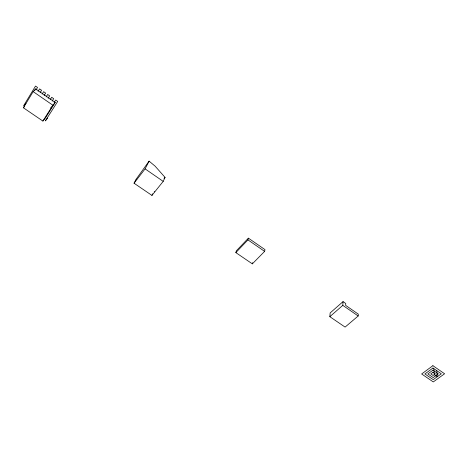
<?xml version="1.0" encoding="UTF-8"?>
<svg xmlns="http://www.w3.org/2000/svg" width="468" height="468" viewBox="0 0 468 468"><rect width="100%" height="100%" fill="white"/><g stroke="black" fill="none" stroke-linecap="round" stroke-linejoin="round"><path stroke-width="0.7" d="M358.184 315.988L358.26 314.092L345.641 305.364L345.758 303.498L343.044 301.62L330.162 312.922L329.829 316.684L345.097 327.091L358.184 315.988L342.792 305.358L343.044 301.62M264.613 251.392L264.993 249.625L248.391 238.154L236.322 250.86L235.849 252.615L252.351 263.864L264.613 251.392L247.946 239.891L248.391 238.154M252.351 263.864L252.626 262.677M163.192 181.379L165.046 177.378L155.078 166.134L149.093 161.144L136.129 179.226L134.041 183.21L151.942 195.413L163.192 181.379L145.098 168.884L149.093 161.144M151.942 195.413L152.714 193.793M23.4 107.786L33.169 91.623L35.65 88.902L55.212 102.439L45.238 118.205L42.88 121.066L23.4 107.786L24.652 106.388M34.527 90.757L35.65 88.902M36.036 89.961L37.539 87.475L35.51 86.071L23.494 105.979L25.98 103.223M38.06 91.359L39.569 88.885L41.593 90.289L40.084 92.758M42.102 94.156L43.618 91.687L45.636 93.091L44.115 95.554M46.127 96.946L47.654 94.489L49.666 95.882L48.14 98.333M50.146 99.719L51.679 97.274L53.685 98.666L52.147 101.106M50.69 107.973L51.457 106.757M54.148 102.492L55.686 100.053L57.693 101.445L45.349 120.89L47.666 118.059M42.88 121.066L52.89 105.23L55.212 102.439M154.229 191.839L154.458 191.541M134.041 183.21L145.098 168.884M165.046 177.378L164.929 177.524A19.884 2.235 -55.5 0 0 164.016 178.688M235.849 252.615L247.946 239.891M329.829 316.684L342.792 305.358M136.129 179.226L136.317 179.355A20.007 11.261 37.2 0 1 136.785 179.683M33.169 91.623L52.89 105.23M436.767 370.785L437.247 376.728L434.257 374.675L433.801 368.737M432.9 365.678L421.645 373.979L433.274 381.929L444.6 373.762L432.9 365.678M432.953 368.035L424.909 373.944L433.222 379.642L441.306 373.797L432.953 368.035M433.005 370.141L427.851 373.92L433.175 377.571L438.34 373.821L433.005 370.141M433.052 372.241L430.794 373.891L433.128 375.494L435.386 373.85L433.052 372.241"/></g></svg>
